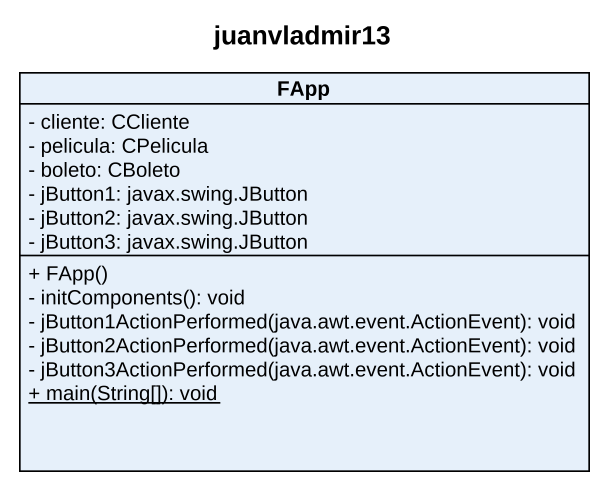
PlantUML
@startuml
title juanvladmir13
hide circle
hide empty members
skinparam classAttributeIconSize 0
class FApp {
  - cliente: CCliente
  - pelicula: CPelicula
  - boleto: CBoleto
  - jButton1: javax.swing.JButton
  - jButton2: javax.swing.JButton
  - jButton3: javax.swing.JButton
  + FApp()
  - initComponents(): void
  - jButton1ActionPerformed(java.awt.event.ActionEvent): void
  - jButton2ActionPerformed(java.awt.event.ActionEvent): void
  - jButton3ActionPerformed(java.awt.event.ActionEvent): void
  {static} + main(String[]): void
}
@enduml
